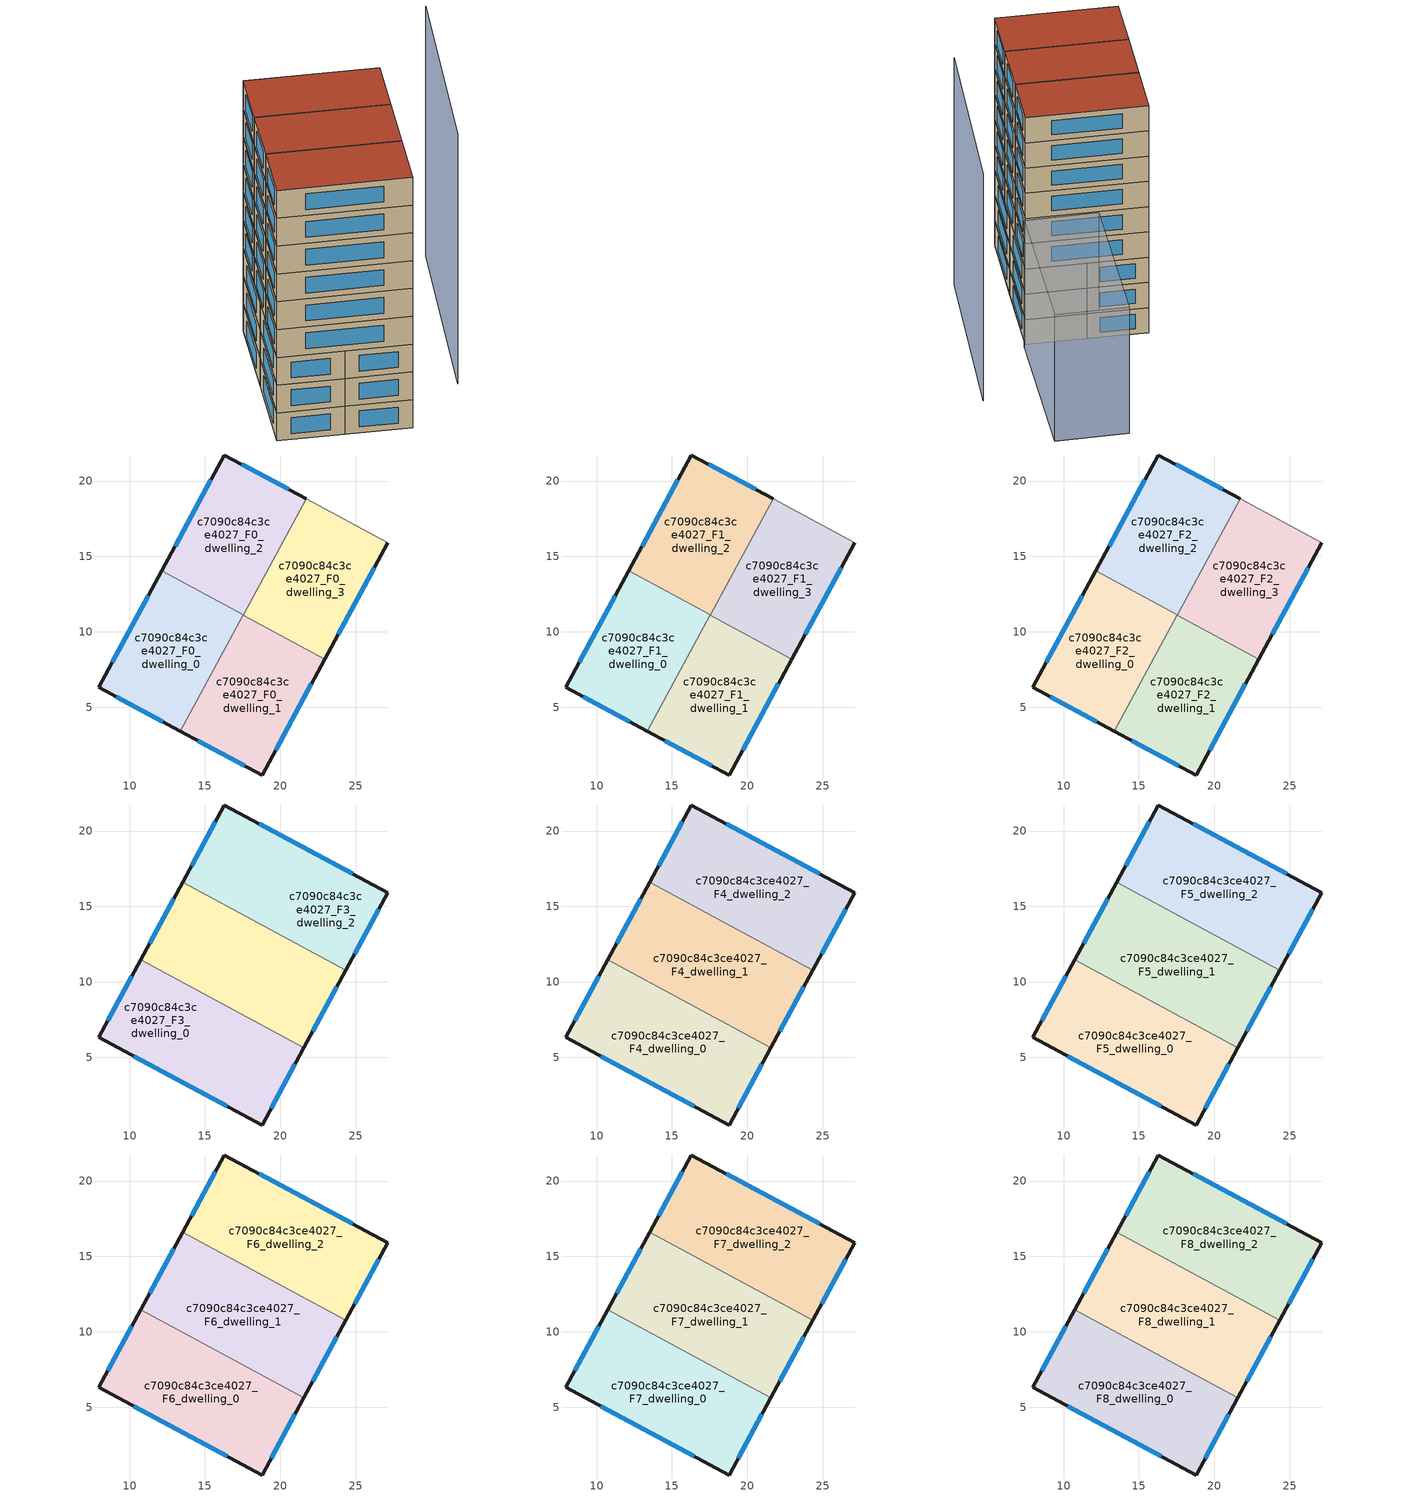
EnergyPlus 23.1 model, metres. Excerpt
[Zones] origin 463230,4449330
c7090c84c3ce4027_F0_dwelling_0
 floor ground (EU_floor_Construction): 17.53,11.12 13.37,3.41 7.96,6.32 12.13,14.04 z0
 wall outside (EU_wall_Construction): 12.13,14.04 7.96,6.32 13.37,3.41 z0:3
 wall to c7090c84c3ce4027_F0_dwelling_1 (EU_wall_Construction): 13.37,3.41 17.53,11.12 z0:3
 wall to c7090c84c3ce4027_F0_dwelling_2 (EU_wall_Construction): 17.53,11.12 12.13,14.04 z0:3
 window (EU_Window_Construction): 9.12,5.69 12.21,4.03 / 11.24,12.38 8.85,7.97 z0.64:2.36
c7090c84c3ce4027_F0_dwelling_1
 floor ground (EU_floor_Construction): 22.95,8.19 18.79,0.5 13.37,3.41 17.53,11.12 z0
 wall outside (EU_wall_Construction): 13.37,3.41 18.79,0.5 22.95,8.19 z0:3
 wall to c7090c84c3ce4027_F0_dwelling_3 (EU_wall_Construction): 22.95,8.19 17.55,11.11 z0:3
 wall to c7090c84c3ce4027_F0_dwelling_2 (EU_wall_Construction): 17.55,11.11 17.53,11.12 z0:3
 window (EU_Window_Construction): 14.53,2.79 17.63,1.13 / 19.68,2.15 22.06,6.54 z0.64:2.36
c7090c84c3ce4027_F0_dwelling_2
 floor ground (EU_floor_Construction): 21.71,18.82 17.55,11.11 12.13,14.04 16.29,21.73 z0
 wall outside (EU_wall_Construction): 21.71,18.82 16.29,21.73 12.13,14.04 z0:3
 wall to c7090c84c3ce4027_F0_dwelling_3 (EU_wall_Construction): 17.55,11.11 21.71,18.82 z0:3
 window (EU_Window_Construction): 20.55,19.44 17.45,21.1 / 15.4,20.08 13.02,15.68 z0.64:2.36
c7090c84c3ce4027_F0_dwelling_3
 floor ground (EU_floor_Construction): 27.12,15.91 22.95,8.19 17.55,11.11 21.71,18.82 z0
 wall outside (EU_wall_Construction): 22.95,8.19 27.12,15.91 z0:3
 wall adiabatic (EU_wall_Construction): 27.12,15.91 21.71,18.82 z0:3
 window (EU_Window_Construction): 23.84,9.84 26.23,14.26 z0.64:2.36
c7090c84c3ce4027_F1_dwelling_0
 floor to c7090c84c3ce4027_F0_dwelling_0 (EU_floor_Construction): 17.53,11.12 13.37,3.41 7.96,6.32 12.13,14.04 z3
 wall outside (EU_wall_Construction): 12.13,14.04 7.96,6.32 13.37,3.41 z3:6
 wall to c7090c84c3ce4027_F1_dwelling_1 (EU_wall_Construction): 13.37,3.41 17.53,11.12 z3:6
 wall to c7090c84c3ce4027_F1_dwelling_2 (EU_wall_Construction): 17.53,11.12 12.13,14.04 z3:6
 window (EU_Window_Construction): 9.12,5.69 12.21,4.03 / 11.24,12.38 8.85,7.97 z3.64:5.36
c7090c84c3ce4027_F1_dwelling_1
 floor to c7090c84c3ce4027_F0_dwelling_1 (EU_floor_Construction): 22.95,8.19 18.79,0.5 13.37,3.41 17.53,11.12 z3
 wall outside (EU_wall_Construction): 13.37,3.41 18.79,0.5 22.95,8.19 z3:6
 wall to c7090c84c3ce4027_F1_dwelling_3 (EU_wall_Construction): 22.95,8.19 17.55,11.11 z3:6
 wall to c7090c84c3ce4027_F1_dwelling_2 (EU_wall_Construction): 17.55,11.11 17.53,11.12 z3:6
 window (EU_Window_Construction): 14.53,2.79 17.63,1.13 / 19.68,2.15 22.06,6.54 z3.64:5.36
c7090c84c3ce4027_F1_dwelling_2
 floor to c7090c84c3ce4027_F0_dwelling_2 (EU_floor_Construction): 21.71,18.82 17.55,11.11 12.13,14.04 16.29,21.73 z3
 wall outside (EU_wall_Construction): 21.71,18.82 16.29,21.73 12.13,14.04 z3:6
 wall to c7090c84c3ce4027_F1_dwelling_3 (EU_wall_Construction): 17.55,11.11 21.71,18.82 z3:6
 window (EU_Window_Construction): 20.55,19.44 17.45,21.1 / 15.4,20.08 13.02,15.68 z3.64:5.36
c7090c84c3ce4027_F1_dwelling_3
 floor to c7090c84c3ce4027_F0_dwelling_3 (EU_floor_Construction): 27.12,15.91 22.95,8.19 17.55,11.11 21.71,18.82 z3
 wall outside (EU_wall_Construction): 22.95,8.19 27.12,15.91 z3:6
 wall adiabatic (EU_wall_Construction): 27.12,15.91 21.71,18.82 z3:6
 window (EU_Window_Construction): 23.84,9.84 26.23,14.26 z3.64:5.36
c7090c84c3ce4027_F2_dwelling_0
 floor to c7090c84c3ce4027_F1_dwelling_0 (EU_floor_Construction): 17.53,11.12 13.37,3.41 7.96,6.32 12.13,14.04 z6
 wall outside (EU_wall_Construction): 12.13,14.04 7.96,6.32 13.37,3.41 z6:9
 wall to c7090c84c3ce4027_F2_dwelling_1 (EU_wall_Construction): 13.37,3.41 17.53,11.12 z6:9
 wall to c7090c84c3ce4027_F2_dwelling_2 (EU_wall_Construction): 17.53,11.12 12.13,14.04 z6:9
 window (EU_Window_Construction): 9.12,5.69 12.21,4.03 / 11.24,12.38 8.85,7.97 z6.64:8.36
c7090c84c3ce4027_F2_dwelling_1
 floor to c7090c84c3ce4027_F1_dwelling_1 (EU_floor_Construction): 22.95,8.19 18.79,0.5 13.37,3.41 17.53,11.12 z6
 wall outside (EU_wall_Construction): 13.37,3.41 18.79,0.5 22.95,8.19 z6:9
 wall to c7090c84c3ce4027_F2_dwelling_3 (EU_wall_Construction): 22.95,8.19 17.55,11.11 z6:9
 wall to c7090c84c3ce4027_F2_dwelling_2 (EU_wall_Construction): 17.55,11.11 17.53,11.12 z6:9
 window (EU_Window_Construction): 14.53,2.79 17.63,1.13 / 19.68,2.15 22.06,6.54 z6.64:8.36
c7090c84c3ce4027_F2_dwelling_2
 floor to c7090c84c3ce4027_F1_dwelling_2 (EU_floor_Construction): 21.71,18.82 17.55,11.11 12.13,14.04 16.29,21.73 z6
 wall outside (EU_wall_Construction): 21.71,18.82 16.29,21.73 12.13,14.04 z6:9
 wall to c7090c84c3ce4027_F2_dwelling_3 (EU_wall_Construction): 17.55,11.11 21.71,18.82 z6:9
 window (EU_Window_Construction): 20.55,19.44 17.45,21.1 / 15.4,20.08 13.02,15.68 z6.64:8.36
c7090c84c3ce4027_F2_dwelling_3
 floor to c7090c84c3ce4027_F1_dwelling_3 (EU_floor_Construction): 27.12,15.91 22.95,8.19 17.55,11.11 21.71,18.82 z6
 wall outside (EU_wall_Construction): 22.95,8.19 27.12,15.91 z6:9
 wall adiabatic (EU_wall_Construction): 27.12,15.91 21.71,18.82 z6:9
 window (EU_Window_Construction): 23.84,9.84 26.23,14.26 z6.64:8.36
c7090c84c3ce4027_F3_dwelling_0
 floor to c7090c84c3ce4027_F2_dwelling_0 (EU_floor_Construction): 16.15,8.55 13.37,3.41 7.96,6.32 10.74,11.47 z9
 floor to c7090c84c3ce4027_F2_dwelling_1 (EU_floor_Construction): 21.56,5.62 18.79,0.5 13.37,3.41 16.15,8.55 z9
 wall outside (EU_wall_Construction): 10.74,11.47 7.96,6.32 18.79,0.5 21.56,5.62 z9:12
 wall to c7090c84c3ce4027_F3_dwelling_1 (EU_wall_Construction): 21.56,5.62 10.74,11.47 z9:12
 window (EU_Window_Construction): 19.38,1.6 20.97,4.53 / 10.28,5.07 16.47,1.75 / 10.15,10.37 8.56,7.42 z9.64:11.36
c7090c84c3ce4027_F3_dwelling_1
 floor to c7090c84c3ce4027_F2_dwelling_1 (EU_floor_Construction): 22.95,8.19 21.56,5.62 16.15,8.55 17.53,11.12 z9
 floor to c7090c84c3ce4027_F2_dwelling_0 (EU_floor_Construction): 17.53,11.12 16.15,8.55 10.74,11.47 12.13,14.04 z9
 floor to c7090c84c3ce4027_F2_dwelling_2 (EU_floor_Construction): 18.93,13.68 17.55,11.11 12.13,14.04 13.52,16.61 z9
 floor to c7090c84c3ce4027_F2_dwelling_3 (EU_floor_Construction): 24.34,10.76 22.95,8.19 17.55,11.11 18.93,13.68 z9
 wall outside (EU_wall_Construction): 21.56,5.62 24.34,10.76 / 13.52,16.61 10.74,11.47 z9:12
 wall to c7090c84c3ce4027_F3_dwelling_2 (EU_wall_Construction): 24.34,10.76 13.52,16.61 z9:12
 window (EU_Window_Construction): 22.15,6.72 23.74,9.66 / 12.93,15.51 11.34,12.57 z9.64:11.36
c7090c84c3ce4027_F3_dwelling_2
 floor to c7090c84c3ce4027_F2_dwelling_2 (EU_floor_Construction): 21.71,18.82 18.93,13.68 13.52,16.61 16.29,21.73 z9
 floor to c7090c84c3ce4027_F2_dwelling_3 (EU_floor_Construction): 27.12,15.91 24.34,10.76 18.93,13.68 21.71,18.82 z9
 wall outside (EU_wall_Construction): 24.34,10.76 27.12,15.91 16.29,21.73 13.52,16.61 z9:12
 window (EU_Window_Construction): 15.7,20.63 14.11,17.7 / 24.8,17.16 18.61,20.48 / 24.93,11.86 26.53,14.81 z9.64:11.36
c7090c84c3ce4027_F4_dwelling_0
 floor to c7090c84c3ce4027_F3_dwelling_0 (EU_floor_Construction): 21.56,5.62 18.79,0.5 7.96,6.32 10.74,11.47 z12
 wall outside (EU_wall_Construction): 10.74,11.47 7.96,6.32 18.79,0.5 21.56,5.62 z12:15
 wall to c7090c84c3ce4027_F4_dwelling_1 (EU_wall_Construction): 21.56,5.62 10.74,11.47 z12:15
 window (EU_Window_Construction): 19.38,1.6 20.97,4.53 / 10.28,5.07 16.47,1.75 / 10.15,10.37 8.56,7.42 z12.64:14.36
c7090c84c3ce4027_F4_dwelling_1
 floor to c7090c84c3ce4027_F3_dwelling_1 (EU_floor_Construction): 24.34,10.76 21.56,5.62 10.74,11.47 13.52,16.61 z12
 wall outside (EU_wall_Construction): 21.56,5.62 24.34,10.76 / 13.52,16.61 10.74,11.47 z12:15
 wall to c7090c84c3ce4027_F4_dwelling_2 (EU_wall_Construction): 24.34,10.76 13.52,16.61 z12:15
 window (EU_Window_Construction): 22.15,6.72 23.74,9.66 / 12.93,15.51 11.34,12.57 z12.64:14.36
c7090c84c3ce4027_F4_dwelling_2
 floor to c7090c84c3ce4027_F3_dwelling_2 (EU_floor_Construction): 27.12,15.91 24.34,10.76 13.52,16.61 16.29,21.73 z12
 wall outside (EU_wall_Construction): 24.34,10.76 27.12,15.91 16.29,21.73 13.52,16.61 z12:15
 window (EU_Window_Construction): 15.7,20.63 14.11,17.7 / 24.8,17.16 18.61,20.48 / 24.93,11.86 26.53,14.81 z12.64:14.36
c7090c84c3ce4027_F5_dwelling_0
 floor to c7090c84c3ce4027_F4_dwelling_0 (EU_floor_Construction): 21.56,5.62 18.79,0.5 7.96,6.32 10.74,11.47 z15
 wall outside (EU_wall_Construction): 10.74,11.47 7.96,6.32 18.79,0.5 21.56,5.62 z15:18
 wall to c7090c84c3ce4027_F5_dwelling_1 (EU_wall_Construction): 21.56,5.62 10.74,11.47 z15:18
 window (EU_Window_Construction): 19.38,1.6 20.97,4.53 / 10.28,5.07 16.47,1.75 / 10.15,10.37 8.56,7.42 z15.64:17.36
c7090c84c3ce4027_F5_dwelling_1
 floor to c7090c84c3ce4027_F4_dwelling_1 (EU_floor_Construction): 24.34,10.76 21.56,5.62 10.74,11.47 13.52,16.61 z15
 wall outside (EU_wall_Construction): 21.56,5.62 24.34,10.76 / 13.52,16.61 10.74,11.47 z15:18
 wall to c7090c84c3ce4027_F5_dwelling_2 (EU_wall_Construction): 24.34,10.76 13.52,16.61 z15:18
 window (EU_Window_Construction): 22.15,6.72 23.74,9.66 / 12.93,15.51 11.34,12.57 z15.64:17.36
c7090c84c3ce4027_F5_dwelling_2
 floor to c7090c84c3ce4027_F4_dwelling_2 (EU_floor_Construction): 27.12,15.91 24.34,10.76 13.52,16.61 16.29,21.73 z15
 wall outside (EU_wall_Construction): 24.34,10.76 27.12,15.91 16.29,21.73 13.52,16.61 z15:18
 window (EU_Window_Construction): 15.7,20.63 14.11,17.7 / 24.8,17.16 18.61,20.48 / 24.93,11.86 26.53,14.81 z15.64:17.36
c7090c84c3ce4027_F6_dwelling_0
 floor to c7090c84c3ce4027_F5_dwelling_0 (EU_floor_Construction): 21.56,5.62 18.79,0.5 7.96,6.32 10.74,11.47 z18
 wall outside (EU_wall_Construction): 10.74,11.47 7.96,6.32 18.79,0.5 21.56,5.62 z18:21
 wall to c7090c84c3ce4027_F6_dwelling_1 (EU_wall_Construction): 21.56,5.62 10.74,11.47 z18:21
 window (EU_Window_Construction): 19.38,1.6 20.97,4.53 / 10.28,5.07 16.47,1.75 / 10.15,10.37 8.56,7.42 z18.64:20.36
c7090c84c3ce4027_F6_dwelling_1
 floor to c7090c84c3ce4027_F5_dwelling_1 (EU_floor_Construction): 24.34,10.76 21.56,5.62 10.74,11.47 13.52,16.61 z18
 wall outside (EU_wall_Construction): 21.56,5.62 24.34,10.76 / 13.52,16.61 10.74,11.47 z18:21
 wall to c7090c84c3ce4027_F6_dwelling_2 (EU_wall_Construction): 24.34,10.76 13.52,16.61 z18:21
 window (EU_Window_Construction): 22.15,6.72 23.74,9.66 / 12.93,15.51 11.34,12.57 z18.64:20.36
c7090c84c3ce4027_F6_dwelling_2
 floor to c7090c84c3ce4027_F5_dwelling_2 (EU_floor_Construction): 27.12,15.91 24.34,10.76 13.52,16.61 16.29,21.73 z18
 wall outside (EU_wall_Construction): 24.34,10.76 27.12,15.91 16.29,21.73 13.52,16.61 z18:21
 window (EU_Window_Construction): 15.7,20.63 14.11,17.7 / 24.8,17.16 18.61,20.48 / 24.93,11.86 26.53,14.81 z18.64:20.36
c7090c84c3ce4027_F7_dwelling_0
 floor to c7090c84c3ce4027_F6_dwelling_0 (EU_floor_Construction): 21.56,5.62 18.79,0.5 7.96,6.32 10.74,11.47 z21
 wall outside (EU_wall_Construction): 10.74,11.47 7.96,6.32 18.79,0.5 21.56,5.62 z21:24
 wall to c7090c84c3ce4027_F7_dwelling_1 (EU_wall_Construction): 21.56,5.62 10.74,11.47 z21:24
 window (EU_Window_Construction): 19.38,1.6 20.97,4.53 / 10.28,5.07 16.47,1.75 / 10.15,10.37 8.56,7.42 z21.64:23.36
c7090c84c3ce4027_F7_dwelling_1
 floor to c7090c84c3ce4027_F6_dwelling_1 (EU_floor_Construction): 24.34,10.76 21.56,5.62 10.74,11.47 13.52,16.61 z21
 wall outside (EU_wall_Construction): 21.56,5.62 24.34,10.76 / 13.52,16.61 10.74,11.47 z21:24
 wall to c7090c84c3ce4027_F7_dwelling_2 (EU_wall_Construction): 24.34,10.76 13.52,16.61 z21:24
 window (EU_Window_Construction): 22.15,6.72 23.74,9.66 / 12.93,15.51 11.34,12.57 z21.64:23.36
c7090c84c3ce4027_F7_dwelling_2
 floor to c7090c84c3ce4027_F6_dwelling_2 (EU_floor_Construction): 27.12,15.91 24.34,10.76 13.52,16.61 16.29,21.73 z21
 wall outside (EU_wall_Construction): 24.34,10.76 27.12,15.91 16.29,21.73 13.52,16.61 z21:24
 window (EU_Window_Construction): 15.7,20.63 14.11,17.7 / 24.8,17.16 18.61,20.48 / 24.93,11.86 26.53,14.81 z21.64:23.36
c7090c84c3ce4027_F8_dwelling_0
 floor to c7090c84c3ce4027_F7_dwelling_0 (EU_floor_Construction): 21.56,5.62 18.79,0.5 7.96,6.32 10.74,11.47 z24
 wall outside (EU_wall_Construction): 10.74,11.47 7.96,6.32 18.79,0.5 21.56,5.62 z24:27
 wall to c7090c84c3ce4027_F8_dwelling_1 (EU_wall_Construction): 21.56,5.62 10.74,11.47 z24:27
 window (EU_Window_Construction): 19.38,1.6 20.97,4.53 / 10.28,5.07 16.47,1.75 / 10.15,10.37 8.56,7.42 z24.64:26.36
 roof outside (EU_roof_Construction): 18.79,0.5 21.56,5.62 10.74,11.47 7.96,6.32 z27
c7090c84c3ce4027_F8_dwelling_1
 floor to c7090c84c3ce4027_F7_dwelling_1 (EU_floor_Construction): 24.34,10.76 21.56,5.62 10.74,11.47 13.52,16.61 z24
 wall outside (EU_wall_Construction): 21.56,5.62 24.34,10.76 / 13.52,16.61 10.74,11.47 z24:27
 wall to c7090c84c3ce4027_F8_dwelling_2 (EU_wall_Construction): 24.34,10.76 13.52,16.61 z24:27
 window (EU_Window_Construction): 22.15,6.72 23.74,9.66 / 12.93,15.51 11.34,12.57 z24.64:26.36
 roof outside (EU_roof_Construction): 21.56,5.62 24.34,10.76 13.52,16.61 10.74,11.47 z27
c7090c84c3ce4027_F8_dwelling_2
 floor to c7090c84c3ce4027_F7_dwelling_2 (EU_floor_Construction): 27.12,15.91 24.34,10.76 13.52,16.61 16.29,21.73 z24
 wall outside (EU_wall_Construction): 24.34,10.76 27.12,15.91 16.29,21.73 13.52,16.61 z24:27
 window (EU_Window_Construction): 15.7,20.63 14.11,17.7 / 24.8,17.16 18.61,20.48 / 24.93,11.86 26.53,14.81 z24.64:26.36
 roof outside (EU_roof_Construction): 24.34,10.76 27.12,15.91 16.29,21.73 13.52,16.61 z27
shading: 26.16,3.44 36.34,21 z0:27; 20.82,19.56 28.56,34.26 / 28.56,34.26 35.1,30.81 / 35.1,30.81 27.36,16.11 / 27.36,16.11 20.82,19.56 z0:15
[Building]
EU S2 Campaign: North Axis=0; Terrain=City; Solar Distribution=FullExterior
[Site:Location]
Yerevan-Zvartnots.Intl.AP: Latitude=40.15; Longitude=44.383; Time Zone=4; Elevation=854
[SizingPeriod:WeatherFileDays]
AnnualSizingPeriod: Begin Month=1; Begin Day of Month=1; End Month=12; End Day of Month=31; Day of Week for Start Day=Monday; Use Weather File Daylight Saving Period=No; Use Weather File Rain and Snow Indicators=No
[MATERIAL]
EU_InternalMass_Material: Roughness=MediumRough; Thickness=0.1; Conductivity=1; Density=1800; Specific Heat=900; Thermal Absorptance=0.9; Solar Absorptance=0.7; Visible Absorptance=0.7
[MATERIAL:NOMASS] Roughness=MediumRough; Thermal Absorptance=0.9; Solar Absorptance=0.7; Visible Absorptance=0.7
Name | Thermal Resistance
EU_wall_NoMass | 1.05043
EU_roof_NoMass | 1.45357
EU_floor_NoMass | 0.478065
[WINDOWMATERIAL:SIMPLEGLAZINGSYSTEM]
EU_Window_SimpleGlazing: UFactor=2.5566; Solar Heat Gain Coefficient=0.75; Visible Transmittance=0.75
[CONSTRUCTION]
EU_wall_Construction: EU_wall_NoMass
EU_roof_Construction: EU_roof_NoMass
EU_floor_Construction: EU_floor_NoMass
EU_Window_Construction: EU_Window_SimpleGlazing
EU_InternalMass_Construction: EU_InternalMass_Material
[ZONE] Type=1; Multiplier=1; Ceiling Height=autocalculate; Floor Area=autocalculate; Part of Total Floor Area=Yes
Name | Volume
c7090c84c3ce4027_F0_dwelling_0; c7090c84c3ce4027_F1_dwelling_0; c7090c84c3ce4027_F2_dwelling_0; c7090c84c3ce4027_F0_dwelling_2; c7090c84c3ce4027_F1_dwelling_2; c7090c84c3ce4027_F2_dwelling_2 | 161.525
c7090c84c3ce4027_F3_dwelling_0; c7090c84c3ce4027_F4_dwelling_0; c7090c84c3ce4027_F5_dwelling_0; c7090c84c3ce4027_F6_dwelling_0; c7090c84c3ce4027_F7_dwelling_0; c7090c84c3ce4027_F8_dwelling_0; c7090c84c3ce4027_F3_dwelling_2; c7090c84c3ce4027_F4_dwelling_2; c7090c84c3ce4027_F5_dwelling_2; c7090c84c3ce4027_F6_dwelling_2; c7090c84c3ce4027_F7_dwelling_2; c7090c84c3ce4027_F8_dwelling_2 | 215.366
c7090c84c3ce4027_F0_dwelling_1; c7090c84c3ce4027_F1_dwelling_1; c7090c84c3ce4027_F2_dwelling_1 | 161.515
c7090c84c3ce4027_F3_dwelling_1; c7090c84c3ce4027_F4_dwelling_1; c7090c84c3ce4027_F5_dwelling_1; c7090c84c3ce4027_F6_dwelling_1; c7090c84c3ce4027_F7_dwelling_1; c7090c84c3ce4027_F8_dwelling_1 | 215.381
c7090c84c3ce4027_F0_dwelling_3; c7090c84c3ce4027_F1_dwelling_3; c7090c84c3ce4027_F2_dwelling_3 | 161.548
[INTERNALMASS] Construction=EU_InternalMass_Construction
Name | Zone or ZoneList | Surface Area
c7090c84c3ce4027_F0_dwelling_0_EU_InternalMass | c7090c84c3ce4027_F0_dwelling_0 | 53.8404
c7090c84c3ce4027_F0_dwelling_1_EU_InternalMass | c7090c84c3ce4027_F0_dwelling_1 | 53.8395
c7090c84c3ce4027_F0_dwelling_2_EU_InternalMass | c7090c84c3ce4027_F0_dwelling_2 | 53.8421
c7090c84c3ce4027_F0_dwelling_3_EU_InternalMass | c7090c84c3ce4027_F0_dwelling_3 | 53.8489
c7090c84c3ce4027_F1_dwelling_0_EU_InternalMass | c7090c84c3ce4027_F1_dwelling_0 | 53.8404
c7090c84c3ce4027_F1_dwelling_1_EU_InternalMass | c7090c84c3ce4027_F1_dwelling_1 | 53.8395
c7090c84c3ce4027_F1_dwelling_2_EU_InternalMass | c7090c84c3ce4027_F1_dwelling_2 | 53.8421
c7090c84c3ce4027_F1_dwelling_3_EU_InternalMass | c7090c84c3ce4027_F1_dwelling_3 | 53.8489
c7090c84c3ce4027_F2_dwelling_0_EU_InternalMass | c7090c84c3ce4027_F2_dwelling_0 | 53.8404
c7090c84c3ce4027_F2_dwelling_1_EU_InternalMass | c7090c84c3ce4027_F2_dwelling_1 | 53.8395
c7090c84c3ce4027_F2_dwelling_2_EU_InternalMass | c7090c84c3ce4027_F2_dwelling_2 | 53.8421
c7090c84c3ce4027_F2_dwelling_3_EU_InternalMass | c7090c84c3ce4027_F2_dwelling_3 | 53.8489
c7090c84c3ce4027_F3_dwelling_0_EU_InternalMass | c7090c84c3ce4027_F3_dwelling_0 | 71.7888
c7090c84c3ce4027_F3_dwelling_1_EU_InternalMass | c7090c84c3ce4027_F3_dwelling_1 | 71.7938
c7090c84c3ce4027_F3_dwelling_2_EU_InternalMass | c7090c84c3ce4027_F3_dwelling_2 | 71.7888
c7090c84c3ce4027_F4_dwelling_0_EU_InternalMass | c7090c84c3ce4027_F4_dwelling_0 | 71.7888
c7090c84c3ce4027_F4_dwelling_1_EU_InternalMass | c7090c84c3ce4027_F4_dwelling_1 | 71.7938
c7090c84c3ce4027_F4_dwelling_2_EU_InternalMass | c7090c84c3ce4027_F4_dwelling_2 | 71.7888
c7090c84c3ce4027_F5_dwelling_0_EU_InternalMass | c7090c84c3ce4027_F5_dwelling_0 | 71.7888
c7090c84c3ce4027_F5_dwelling_1_EU_InternalMass | c7090c84c3ce4027_F5_dwelling_1 | 71.7938
c7090c84c3ce4027_F5_dwelling_2_EU_InternalMass | c7090c84c3ce4027_F5_dwelling_2 | 71.7888
c7090c84c3ce4027_F6_dwelling_0_EU_InternalMass | c7090c84c3ce4027_F6_dwelling_0 | 71.7888
c7090c84c3ce4027_F6_dwelling_1_EU_InternalMass | c7090c84c3ce4027_F6_dwelling_1 | 71.7938
c7090c84c3ce4027_F6_dwelling_2_EU_InternalMass | c7090c84c3ce4027_F6_dwelling_2 | 71.7888
c7090c84c3ce4027_F7_dwelling_0_EU_InternalMass | c7090c84c3ce4027_F7_dwelling_0 | 71.7888
c7090c84c3ce4027_F7_dwelling_1_EU_InternalMass | c7090c84c3ce4027_F7_dwelling_1 | 71.7938
c7090c84c3ce4027_F7_dwelling_2_EU_InternalMass | c7090c84c3ce4027_F7_dwelling_2 | 71.7888
c7090c84c3ce4027_F8_dwelling_0_EU_InternalMass | c7090c84c3ce4027_F8_dwelling_0 | 71.7888
c7090c84c3ce4027_F8_dwelling_1_EU_InternalMass | c7090c84c3ce4027_F8_dwelling_1 | 71.7938
c7090c84c3ce4027_F8_dwelling_2_EU_InternalMass | c7090c84c3ce4027_F8_dwelling_2 | 71.7888
[OTHEREQUIPMENT] Fuel Type=Electricity; Design Level Calculation Method=Watts/Area; Power per Zone Floor Area=1; Fraction Latent=0; Fraction Radiant=0; Fraction Lost=0; Carbon Dioxide Generation Rate=0; EndUse Subcategory=EU_Step8_InternalGains
Name | Zone or ZoneList or Space or SpaceList | Schedule
EU_Step8_InternalGain_c7090c84c3ce4027_F0_dwelling_0_f000 | c7090c84c3ce4027_F0_dwelling_0 | EU_Step8_GainSchedule_c7090c84c3ce4027_F0_dwelling_0_f000
EU_Step8_InternalGain_c7090c84c3ce4027_F0_dwelling_1_f000 | c7090c84c3ce4027_F0_dwelling_1 | EU_Step8_GainSchedule_c7090c84c3ce4027_F0_dwelling_1_f000
EU_Step8_InternalGain_c7090c84c3ce4027_F0_dwelling_2_f000 | c7090c84c3ce4027_F0_dwelling_2 | EU_Step8_GainSchedule_c7090c84c3ce4027_F0_dwelling_2_f000
EU_Step8_InternalGain_c7090c84c3ce4027_F0_dwelling_3_f000 | c7090c84c3ce4027_F0_dwelling_3 | EU_Step8_GainSchedule_c7090c84c3ce4027_F0_dwelling_3_f000
EU_Step8_InternalGain_c7090c84c3ce4027_F1_dwelling_0_f000 | c7090c84c3ce4027_F1_dwelling_0 | EU_Step8_GainSchedule_c7090c84c3ce4027_F1_dwelling_0_f000
EU_Step8_InternalGain_c7090c84c3ce4027_F1_dwelling_1_f000 | c7090c84c3ce4027_F1_dwelling_1 | EU_Step8_GainSchedule_c7090c84c3ce4027_F1_dwelling_1_f000
EU_Step8_InternalGain_c7090c84c3ce4027_F1_dwelling_2_f000 | c7090c84c3ce4027_F1_dwelling_2 | EU_Step8_GainSchedule_c7090c84c3ce4027_F1_dwelling_2_f000
EU_Step8_InternalGain_c7090c84c3ce4027_F1_dwelling_3_f000 | c7090c84c3ce4027_F1_dwelling_3 | EU_Step8_GainSchedule_c7090c84c3ce4027_F1_dwelling_3_f000
EU_Step8_InternalGain_c7090c84c3ce4027_F2_dwelling_0_f000 | c7090c84c3ce4027_F2_dwelling_0 | EU_Step8_GainSchedule_c7090c84c3ce4027_F2_dwelling_0_f000
EU_Step8_InternalGain_c7090c84c3ce4027_F2_dwelling_1_f000 | c7090c84c3ce4027_F2_dwelling_1 | EU_Step8_GainSchedule_c7090c84c3ce4027_F2_dwelling_1_f000
EU_Step8_InternalGain_c7090c84c3ce4027_F2_dwelling_2_f000 | c7090c84c3ce4027_F2_dwelling_2 | EU_Step8_GainSchedule_c7090c84c3ce4027_F2_dwelling_2_f000
EU_Step8_InternalGain_c7090c84c3ce4027_F2_dwelling_3_f000 | c7090c84c3ce4027_F2_dwelling_3 | EU_Step8_GainSchedule_c7090c84c3ce4027_F2_dwelling_3_f000
EU_Step8_InternalGain_c7090c84c3ce4027_F3_dwelling_0_f000 | c7090c84c3ce4027_F3_dwelling_0 | EU_Step8_GainSchedule_c7090c84c3ce4027_F3_dwelling_0_f000
EU_Step8_InternalGain_c7090c84c3ce4027_F3_dwelling_1_f000 | c7090c84c3ce4027_F3_dwelling_1 | EU_Step8_GainSchedule_c7090c84c3ce4027_F3_dwelling_1_f000
EU_Step8_InternalGain_c7090c84c3ce4027_F3_dwelling_2_f000 | c7090c84c3ce4027_F3_dwelling_2 | EU_Step8_GainSchedule_c7090c84c3ce4027_F3_dwelling_2_f000
EU_Step8_InternalGain_c7090c84c3ce4027_F4_dwelling_0_f000 | c7090c84c3ce4027_F4_dwelling_0 | EU_Step8_GainSchedule_c7090c84c3ce4027_F4_dwelling_0_f000
EU_Step8_InternalGain_c7090c84c3ce4027_F4_dwelling_1_f000 | c7090c84c3ce4027_F4_dwelling_1 | EU_Step8_GainSchedule_c7090c84c3ce4027_F4_dwelling_1_f000
EU_Step8_InternalGain_c7090c84c3ce4027_F4_dwelling_2_f000 | c7090c84c3ce4027_F4_dwelling_2 | EU_Step8_GainSchedule_c7090c84c3ce4027_F4_dwelling_2_f000
EU_Step8_InternalGain_c7090c84c3ce4027_F5_dwelling_0_f000 | c7090c84c3ce4027_F5_dwelling_0 | EU_Step8_GainSchedule_c7090c84c3ce4027_F5_dwelling_0_f000
EU_Step8_InternalGain_c7090c84c3ce4027_F5_dwelling_1_f000 | c7090c84c3ce4027_F5_dwelling_1 | EU_Step8_GainSchedule_c7090c84c3ce4027_F5_dwelling_1_f000
EU_Step8_InternalGain_c7090c84c3ce4027_F5_dwelling_2_f000 | c7090c84c3ce4027_F5_dwelling_2 | EU_Step8_GainSchedule_c7090c84c3ce4027_F5_dwelling_2_f000
EU_Step8_InternalGain_c7090c84c3ce4027_F6_dwelling_0_f000 | c7090c84c3ce4027_F6_dwelling_0 | EU_Step8_GainSchedule_c7090c84c3ce4027_F6_dwelling_0_f000
EU_Step8_InternalGain_c7090c84c3ce4027_F6_dwelling_1_f000 | c7090c84c3ce4027_F6_dwelling_1 | EU_Step8_GainSchedule_c7090c84c3ce4027_F6_dwelling_1_f000
EU_Step8_InternalGain_c7090c84c3ce4027_F6_dwelling_2_f000 | c7090c84c3ce4027_F6_dwelling_2 | EU_Step8_GainSchedule_c7090c84c3ce4027_F6_dwelling_2_f000
EU_Step8_InternalGain_c7090c84c3ce4027_F7_dwelling_0_f000 | c7090c84c3ce4027_F7_dwelling_0 | EU_Step8_GainSchedule_c7090c84c3ce4027_F7_dwelling_0_f000
EU_Step8_InternalGain_c7090c84c3ce4027_F7_dwelling_1_f000 | c7090c84c3ce4027_F7_dwelling_1 | EU_Step8_GainSchedule_c7090c84c3ce4027_F7_dwelling_1_f000
EU_Step8_InternalGain_c7090c84c3ce4027_F7_dwelling_2_f000 | c7090c84c3ce4027_F7_dwelling_2 | EU_Step8_GainSchedule_c7090c84c3ce4027_F7_dwelling_2_f000
EU_Step8_InternalGain_c7090c84c3ce4027_F8_dwelling_0_f000 | c7090c84c3ce4027_F8_dwelling_0 | EU_Step8_GainSchedule_c7090c84c3ce4027_F8_dwelling_0_f000
EU_Step8_InternalGain_c7090c84c3ce4027_F8_dwelling_1_f000 | c7090c84c3ce4027_F8_dwelling_1 | EU_Step8_GainSchedule_c7090c84c3ce4027_F8_dwelling_1_f000
EU_Step8_InternalGain_c7090c84c3ce4027_F8_dwelling_2_f000 | c7090c84c3ce4027_F8_dwelling_2 | EU_Step8_GainSchedule_c7090c84c3ce4027_F8_dwelling_2_f000
[ZONEVENTILATION:DESIGNFLOWRATE] Schedule=EU_AlwaysOn; Design Flow Rate Calculation Method=AirChanges/Hour; Air Changes per Hour=0.557805; Ventilation Type=Natural; Fan Pressure Rise=0; Fan Total Efficiency=1; Constant Term Coefficient=1; Temperature Term Coefficient=0; Velocity Term Coefficient=0; Velocity Squared Term Coefficient=0; Minimum Indoor Temperature=-100; Maximum Indoor Temperature=100; Delta Temperature=-100; Minimum Outdoor Temperature=-100; Maximum Outdoor Temperature=100; Maximum Wind Speed=40
Name | Zone or ZoneList or Space or SpaceList
EU_ConstantAir_c7090c84c3ce4027_F0_dwelling_0 | c7090c84c3ce4027_F0_dwelling_0
EU_ConstantAir_c7090c84c3ce4027_F0_dwelling_1 | c7090c84c3ce4027_F0_dwelling_1
EU_ConstantAir_c7090c84c3ce4027_F0_dwelling_2 | c7090c84c3ce4027_F0_dwelling_2
EU_ConstantAir_c7090c84c3ce4027_F0_dwelling_3 | c7090c84c3ce4027_F0_dwelling_3
EU_ConstantAir_c7090c84c3ce4027_F1_dwelling_0 | c7090c84c3ce4027_F1_dwelling_0
EU_ConstantAir_c7090c84c3ce4027_F1_dwelling_1 | c7090c84c3ce4027_F1_dwelling_1
EU_ConstantAir_c7090c84c3ce4027_F1_dwelling_2 | c7090c84c3ce4027_F1_dwelling_2
EU_ConstantAir_c7090c84c3ce4027_F1_dwelling_3 | c7090c84c3ce4027_F1_dwelling_3
EU_ConstantAir_c7090c84c3ce4027_F2_dwelling_0 | c7090c84c3ce4027_F2_dwelling_0
EU_ConstantAir_c7090c84c3ce4027_F2_dwelling_1 | c7090c84c3ce4027_F2_dwelling_1
EU_ConstantAir_c7090c84c3ce4027_F2_dwelling_2 | c7090c84c3ce4027_F2_dwelling_2
EU_ConstantAir_c7090c84c3ce4027_F2_dwelling_3 | c7090c84c3ce4027_F2_dwelling_3
EU_ConstantAir_c7090c84c3ce4027_F3_dwelling_0 | c7090c84c3ce4027_F3_dwelling_0
EU_ConstantAir_c7090c84c3ce4027_F3_dwelling_1 | c7090c84c3ce4027_F3_dwelling_1
EU_ConstantAir_c7090c84c3ce4027_F3_dwelling_2 | c7090c84c3ce4027_F3_dwelling_2
EU_ConstantAir_c7090c84c3ce4027_F4_dwelling_0 | c7090c84c3ce4027_F4_dwelling_0
EU_ConstantAir_c7090c84c3ce4027_F4_dwelling_1 | c7090c84c3ce4027_F4_dwelling_1
EU_ConstantAir_c7090c84c3ce4027_F4_dwelling_2 | c7090c84c3ce4027_F4_dwelling_2
EU_ConstantAir_c7090c84c3ce4027_F5_dwelling_0 | c7090c84c3ce4027_F5_dwelling_0
EU_ConstantAir_c7090c84c3ce4027_F5_dwelling_1 | c7090c84c3ce4027_F5_dwelling_1
EU_ConstantAir_c7090c84c3ce4027_F5_dwelling_2 | c7090c84c3ce4027_F5_dwelling_2
EU_ConstantAir_c7090c84c3ce4027_F6_dwelling_0 | c7090c84c3ce4027_F6_dwelling_0
EU_ConstantAir_c7090c84c3ce4027_F6_dwelling_1 | c7090c84c3ce4027_F6_dwelling_1
EU_ConstantAir_c7090c84c3ce4027_F6_dwelling_2 | c7090c84c3ce4027_F6_dwelling_2
EU_ConstantAir_c7090c84c3ce4027_F7_dwelling_0 | c7090c84c3ce4027_F7_dwelling_0
EU_ConstantAir_c7090c84c3ce4027_F7_dwelling_1 | c7090c84c3ce4027_F7_dwelling_1
EU_ConstantAir_c7090c84c3ce4027_F7_dwelling_2 | c7090c84c3ce4027_F7_dwelling_2
EU_ConstantAir_c7090c84c3ce4027_F8_dwelling_0 | c7090c84c3ce4027_F8_dwelling_0
EU_ConstantAir_c7090c84c3ce4027_F8_dwelling_1 | c7090c84c3ce4027_F8_dwelling_1
EU_ConstantAir_c7090c84c3ce4027_F8_dwelling_2 | c7090c84c3ce4027_F8_dwelling_2
[HVACTEMPLATE:THERMOSTAT] Constant Heating Setpoint=20; Constant Cooling Setpoint=50
EU_HeatOnly_c7090c84c3ce4027_F0_dwelling_0; EU_HeatOnly_c7090c84c3ce4027_F0_dwelling_1; EU_HeatOnly_c7090c84c3ce4027_F0_dwelling_2; EU_HeatOnly_c7090c84c3ce4027_F0_dwelling_3; EU_HeatOnly_c7090c84c3ce4027_F1_dwelling_0; EU_HeatOnly_c7090c84c3ce4027_F1_dwelling_1; EU_HeatOnly_c7090c84c3ce4027_F1_dwelling_2; EU_HeatOnly_c7090c84c3ce4027_F1_dwelling_3; EU_HeatOnly_c7090c84c3ce4027_F2_dwelling_0; EU_HeatOnly_c7090c84c3ce4027_F2_dwelling_1; EU_HeatOnly_c7090c84c3ce4027_F2_dwelling_2; EU_HeatOnly_c7090c84c3ce4027_F2_dwelling_3; EU_HeatOnly_c7090c84c3ce4027_F3_dwelling_0; EU_HeatOnly_c7090c84c3ce4027_F3_dwelling_1; EU_HeatOnly_c7090c84c3ce4027_F3_dwelling_2; EU_HeatOnly_c7090c84c3ce4027_F4_dwelling_0; EU_HeatOnly_c7090c84c3ce4027_F4_dwelling_1; EU_HeatOnly_c7090c84c3ce4027_F4_dwelling_2; EU_HeatOnly_c7090c84c3ce4027_F5_dwelling_0; EU_HeatOnly_c7090c84c3ce4027_F5_dwelling_1; EU_HeatOnly_c7090c84c3ce4027_F5_dwelling_2; EU_HeatOnly_c7090c84c3ce4027_F6_dwelling_0; EU_HeatOnly_c7090c84c3ce4027_F6_dwelling_1; EU_HeatOnly_c7090c84c3ce4027_F6_dwelling_2; EU_HeatOnly_c7090c84c3ce4027_F7_dwelling_0; EU_HeatOnly_c7090c84c3ce4027_F7_dwelling_1; EU_HeatOnly_c7090c84c3ce4027_F7_dwelling_2; EU_HeatOnly_c7090c84c3ce4027_F8_dwelling_0; EU_HeatOnly_c7090c84c3ce4027_F8_dwelling_1; EU_HeatOnly_c7090c84c3ce4027_F8_dwelling_2
[HVACTEMPLATE:ZONE:IDEALLOADSAIRSYSTEM] System Availability Schedule=EU_AlwaysOn; Maximum Heating Supply Air Temperature=50; Minimum Cooling Supply Air Temperature=13; Maximum Heating Supply Air Humidity Ratio=0.0156; Minimum Cooling Supply Air Humidity Ratio=0.0077; Heating Limit=NoLimit; Cooling Limit=NoLimit; Heating Availability Schedule=EU_AlwaysOn; Cooling Availability Schedule=EU_CoolingOff; Dehumidification Control Type=ConstantSensibleHeatRatio; Cooling Sensible Heat Ratio=0.7; Dehumidification Setpoint=60; Humidification Control Type=None; Humidification Setpoint=30; Outdoor Air Method=None; Outdoor Air Flow Rate per Person=0.00944; Outdoor Air Flow Rate per Zone Floor Area=0; Outdoor Air Flow Rate per Zone=0; Demand Controlled Ventilation Type=None; Outdoor Air Economizer Type=NoEconomizer; Heat Recovery Type=None; Sensible Heat Recovery Effectiveness=0.7; Latent Heat Recovery Effectiveness=0.65
Name | Template Thermostat
c7090c84c3ce4027_F0_dwelling_0 | EU_HeatOnly_c7090c84c3ce4027_F0_dwelling_0
c7090c84c3ce4027_F0_dwelling_1 | EU_HeatOnly_c7090c84c3ce4027_F0_dwelling_1
c7090c84c3ce4027_F0_dwelling_2 | EU_HeatOnly_c7090c84c3ce4027_F0_dwelling_2
c7090c84c3ce4027_F0_dwelling_3 | EU_HeatOnly_c7090c84c3ce4027_F0_dwelling_3
c7090c84c3ce4027_F1_dwelling_0 | EU_HeatOnly_c7090c84c3ce4027_F1_dwelling_0
c7090c84c3ce4027_F1_dwelling_1 | EU_HeatOnly_c7090c84c3ce4027_F1_dwelling_1
c7090c84c3ce4027_F1_dwelling_2 | EU_HeatOnly_c7090c84c3ce4027_F1_dwelling_2
c7090c84c3ce4027_F1_dwelling_3 | EU_HeatOnly_c7090c84c3ce4027_F1_dwelling_3
c7090c84c3ce4027_F2_dwelling_0 | EU_HeatOnly_c7090c84c3ce4027_F2_dwelling_0
c7090c84c3ce4027_F2_dwelling_1 | EU_HeatOnly_c7090c84c3ce4027_F2_dwelling_1
c7090c84c3ce4027_F2_dwelling_2 | EU_HeatOnly_c7090c84c3ce4027_F2_dwelling_2
c7090c84c3ce4027_F2_dwelling_3 | EU_HeatOnly_c7090c84c3ce4027_F2_dwelling_3
c7090c84c3ce4027_F3_dwelling_0 | EU_HeatOnly_c7090c84c3ce4027_F3_dwelling_0
c7090c84c3ce4027_F3_dwelling_1 | EU_HeatOnly_c7090c84c3ce4027_F3_dwelling_1
c7090c84c3ce4027_F3_dwelling_2 | EU_HeatOnly_c7090c84c3ce4027_F3_dwelling_2
c7090c84c3ce4027_F4_dwelling_0 | EU_HeatOnly_c7090c84c3ce4027_F4_dwelling_0
c7090c84c3ce4027_F4_dwelling_1 | EU_HeatOnly_c7090c84c3ce4027_F4_dwelling_1
c7090c84c3ce4027_F4_dwelling_2 | EU_HeatOnly_c7090c84c3ce4027_F4_dwelling_2
c7090c84c3ce4027_F5_dwelling_0 | EU_HeatOnly_c7090c84c3ce4027_F5_dwelling_0
c7090c84c3ce4027_F5_dwelling_1 | EU_HeatOnly_c7090c84c3ce4027_F5_dwelling_1
c7090c84c3ce4027_F5_dwelling_2 | EU_HeatOnly_c7090c84c3ce4027_F5_dwelling_2
c7090c84c3ce4027_F6_dwelling_0 | EU_HeatOnly_c7090c84c3ce4027_F6_dwelling_0
c7090c84c3ce4027_F6_dwelling_1 | EU_HeatOnly_c7090c84c3ce4027_F6_dwelling_1
c7090c84c3ce4027_F6_dwelling_2 | EU_HeatOnly_c7090c84c3ce4027_F6_dwelling_2
c7090c84c3ce4027_F7_dwelling_0 | EU_HeatOnly_c7090c84c3ce4027_F7_dwelling_0
c7090c84c3ce4027_F7_dwelling_1 | EU_HeatOnly_c7090c84c3ce4027_F7_dwelling_1
c7090c84c3ce4027_F7_dwelling_2 | EU_HeatOnly_c7090c84c3ce4027_F7_dwelling_2
c7090c84c3ce4027_F8_dwelling_0 | EU_HeatOnly_c7090c84c3ce4027_F8_dwelling_0
c7090c84c3ce4027_F8_dwelling_1 | EU_HeatOnly_c7090c84c3ce4027_F8_dwelling_1
c7090c84c3ce4027_F8_dwelling_2 | EU_HeatOnly_c7090c84c3ce4027_F8_dwelling_2
[SIZING:ZONE] Zone Cooling Design Supply Air Temperature Input Method=SupplyAirTemperature; Zone Cooling Design Supply Air Temperature=13; Zone Heating Design Supply Air Temperature Input Method=SupplyAirTemperature; Zone Heating Design Supply Air Temperature=50; Zone Cooling Design Supply Air Humidity Ratio=0.008; Zone Heating Design Supply Air Humidity Ratio=0.008; Cooling Design Air Flow Method=DesignDay; Cooling Design Air Flow Rate=0; Cooling Minimum Air Flow per Zone Floor Area=0.000762; Cooling Minimum Air Flow=0; Cooling Minimum Air Flow Fraction=0.2; Heating Design Air Flow Method=DesignDay; Heating Design Air Flow Rate=0; Heating Maximum Air Flow per Zone Floor Area=0.002032; Heating Maximum Air Flow=0.141576; Heating Maximum Air Flow Fraction=0.3; Account for Dedicated Outdoor Air System=No; Dedicated Outdoor Air System Control Strategy=NeutralSupplyAir; Dedicated Outdoor Air Low Setpoint Temperature for Design=autosize; Dedicated Outdoor Air High Setpoint Temperature for Design=autosize; Zone Load Sizing Method=Sensible Load Only No Latent Load; Zone Latent Cooling Design Supply Air Humidity Ratio Input Method=HumidityRatioDifference; Zone Cooling Design Supply Air Humidity Ratio Difference=0.005; Zone Latent Heating Design Supply Air Humidity Ratio Input Method=HumidityRatioDifference; Zone Humidification Design Supply Air Humidity Ratio Difference=0.005
c7090c84c3ce4027_F0_dwelling_0; c7090c84c3ce4027_F0_dwelling_1; c7090c84c3ce4027_F0_dwelling_2; c7090c84c3ce4027_F0_dwelling_3; c7090c84c3ce4027_F1_dwelling_0; c7090c84c3ce4027_F1_dwelling_1; c7090c84c3ce4027_F1_dwelling_2; c7090c84c3ce4027_F1_dwelling_3; c7090c84c3ce4027_F2_dwelling_0; c7090c84c3ce4027_F2_dwelling_1; c7090c84c3ce4027_F2_dwelling_2; c7090c84c3ce4027_F2_dwelling_3; c7090c84c3ce4027_F3_dwelling_0; c7090c84c3ce4027_F3_dwelling_1; c7090c84c3ce4027_F3_dwelling_2; c7090c84c3ce4027_F4_dwelling_0; c7090c84c3ce4027_F4_dwelling_1; c7090c84c3ce4027_F4_dwelling_2; c7090c84c3ce4027_F5_dwelling_0; c7090c84c3ce4027_F5_dwelling_1; c7090c84c3ce4027_F5_dwelling_2; c7090c84c3ce4027_F6_dwelling_0; c7090c84c3ce4027_F6_dwelling_1; c7090c84c3ce4027_F6_dwelling_2; c7090c84c3ce4027_F7_dwelling_0; c7090c84c3ce4027_F7_dwelling_1; c7090c84c3ce4027_F7_dwelling_2; c7090c84c3ce4027_F8_dwelling_0; c7090c84c3ce4027_F8_dwelling_1; c7090c84c3ce4027_F8_dwelling_2
[SCHEDULE:CONSTANT]
Name | Hourly Value
EU_AlwaysOn | 1
EU_CoolingOff | 0
[SCHEDULE:FILE] Column Number=1; Rows to Skip at Top=0; Number of Hours of Data=8760; Column Separator=Comma; Interpolate to Timestep=No; Minutes per Item=60; Adjust Schedule for Daylight Savings=Yes
Name | File
EU_Step8_GainSchedule_c7090c84c3ce4027_F0_dwelling_0_f000 | ../../schedules/c7090c84c3ce4027/c7090c84c3ce4027_F0_dwelling_0_f000_gain.csv
EU_Step8_GainSchedule_c7090c84c3ce4027_F0_dwelling_1_f000 | ../../schedules/c7090c84c3ce4027/c7090c84c3ce4027_F0_dwelling_1_f000_gain.csv
EU_Step8_GainSchedule_c7090c84c3ce4027_F0_dwelling_2_f000 | ../../schedules/c7090c84c3ce4027/c7090c84c3ce4027_F0_dwelling_2_f000_gain.csv
EU_Step8_GainSchedule_c7090c84c3ce4027_F0_dwelling_3_f000 | ../../schedules/c7090c84c3ce4027/c7090c84c3ce4027_F0_dwelling_3_f000_gain.csv
EU_Step8_GainSchedule_c7090c84c3ce4027_F1_dwelling_0_f000 | ../../schedules/c7090c84c3ce4027/c7090c84c3ce4027_F1_dwelling_0_f000_gain.csv
EU_Step8_GainSchedule_c7090c84c3ce4027_F1_dwelling_1_f000 | ../../schedules/c7090c84c3ce4027/c7090c84c3ce4027_F1_dwelling_1_f000_gain.csv
EU_Step8_GainSchedule_c7090c84c3ce4027_F1_dwelling_2_f000 | ../../schedules/c7090c84c3ce4027/c7090c84c3ce4027_F1_dwelling_2_f000_gain.csv
EU_Step8_GainSchedule_c7090c84c3ce4027_F1_dwelling_3_f000 | ../../schedules/c7090c84c3ce4027/c7090c84c3ce4027_F1_dwelling_3_f000_gain.csv
EU_Step8_GainSchedule_c7090c84c3ce4027_F2_dwelling_0_f000 | ../../schedules/c7090c84c3ce4027/c7090c84c3ce4027_F2_dwelling_0_f000_gain.csv
EU_Step8_GainSchedule_c7090c84c3ce4027_F2_dwelling_1_f000 | ../../schedules/c7090c84c3ce4027/c7090c84c3ce4027_F2_dwelling_1_f000_gain.csv
EU_Step8_GainSchedule_c7090c84c3ce4027_F2_dwelling_2_f000 | ../../schedules/c7090c84c3ce4027/c7090c84c3ce4027_F2_dwelling_2_f000_gain.csv
EU_Step8_GainSchedule_c7090c84c3ce4027_F2_dwelling_3_f000 | ../../schedules/c7090c84c3ce4027/c7090c84c3ce4027_F2_dwelling_3_f000_gain.csv
EU_Step8_GainSchedule_c7090c84c3ce4027_F3_dwelling_0_f000 | ../../schedules/c7090c84c3ce4027/c7090c84c3ce4027_F3_dwelling_0_f000_gain.csv
EU_Step8_GainSchedule_c7090c84c3ce4027_F3_dwelling_1_f000 | ../../schedules/c7090c84c3ce4027/c7090c84c3ce4027_F3_dwelling_1_f000_gain.csv
EU_Step8_GainSchedule_c7090c84c3ce4027_F3_dwelling_2_f000 | ../../schedules/c7090c84c3ce4027/c7090c84c3ce4027_F3_dwelling_2_f000_gain.csv
EU_Step8_GainSchedule_c7090c84c3ce4027_F4_dwelling_0_f000 | ../../schedules/c7090c84c3ce4027/c7090c84c3ce4027_F4_dwelling_0_f000_gain.csv
EU_Step8_GainSchedule_c7090c84c3ce4027_F4_dwelling_1_f000 | ../../schedules/c7090c84c3ce4027/c7090c84c3ce4027_F4_dwelling_1_f000_gain.csv
EU_Step8_GainSchedule_c7090c84c3ce4027_F4_dwelling_2_f000 | ../../schedules/c7090c84c3ce4027/c7090c84c3ce4027_F4_dwelling_2_f000_gain.csv
EU_Step8_GainSchedule_c7090c84c3ce4027_F5_dwelling_0_f000 | ../../schedules/c7090c84c3ce4027/c7090c84c3ce4027_F5_dwelling_0_f000_gain.csv
EU_Step8_GainSchedule_c7090c84c3ce4027_F5_dwelling_1_f000 | ../../schedules/c7090c84c3ce4027/c7090c84c3ce4027_F5_dwelling_1_f000_gain.csv
EU_Step8_GainSchedule_c7090c84c3ce4027_F5_dwelling_2_f000 | ../../schedules/c7090c84c3ce4027/c7090c84c3ce4027_F5_dwelling_2_f000_gain.csv
EU_Step8_GainSchedule_c7090c84c3ce4027_F6_dwelling_0_f000 | ../../schedules/c7090c84c3ce4027/c7090c84c3ce4027_F6_dwelling_0_f000_gain.csv
EU_Step8_GainSchedule_c7090c84c3ce4027_F6_dwelling_1_f000 | ../../schedules/c7090c84c3ce4027/c7090c84c3ce4027_F6_dwelling_1_f000_gain.csv
EU_Step8_GainSchedule_c7090c84c3ce4027_F6_dwelling_2_f000 | ../../schedules/c7090c84c3ce4027/c7090c84c3ce4027_F6_dwelling_2_f000_gain.csv
EU_Step8_GainSchedule_c7090c84c3ce4027_F7_dwelling_0_f000 | ../../schedules/c7090c84c3ce4027/c7090c84c3ce4027_F7_dwelling_0_f000_gain.csv
EU_Step8_GainSchedule_c7090c84c3ce4027_F7_dwelling_1_f000 | ../../schedules/c7090c84c3ce4027/c7090c84c3ce4027_F7_dwelling_1_f000_gain.csv
EU_Step8_GainSchedule_c7090c84c3ce4027_F7_dwelling_2_f000 | ../../schedules/c7090c84c3ce4027/c7090c84c3ce4027_F7_dwelling_2_f000_gain.csv
EU_Step8_GainSchedule_c7090c84c3ce4027_F8_dwelling_0_f000 | ../../schedules/c7090c84c3ce4027/c7090c84c3ce4027_F8_dwelling_0_f000_gain.csv
EU_Step8_GainSchedule_c7090c84c3ce4027_F8_dwelling_1_f000 | ../../schedules/c7090c84c3ce4027/c7090c84c3ce4027_F8_dwelling_1_f000_gain.csv
EU_Step8_GainSchedule_c7090c84c3ce4027_F8_dwelling_2_f000 | ../../schedules/c7090c84c3ce4027/c7090c84c3ce4027_F8_dwelling_2_f000_gain.csv
